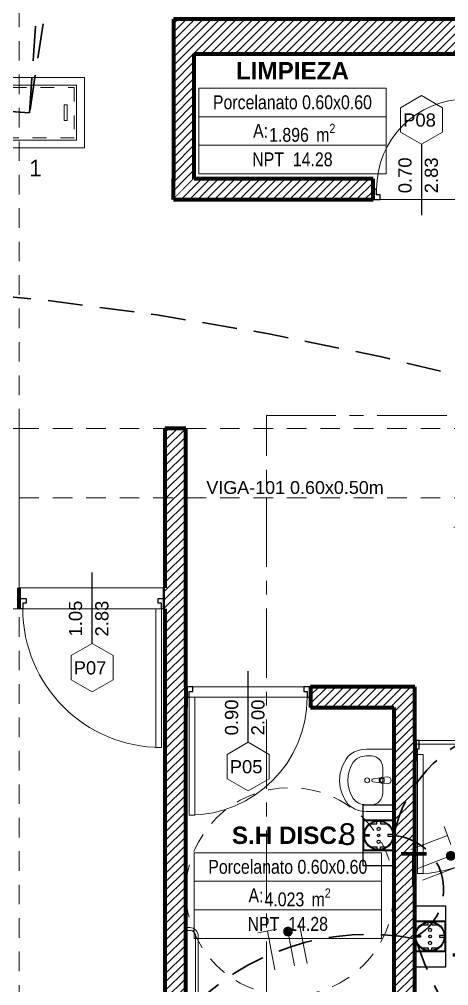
# Model space of a CAD drawing. Header units: inches. Extents: x -19 to 5698, y -728 to 92.
# Drawn here: x 322.07 to 325.16, y 13.38 to 20.35 of the extents above; entities that cross this region are included whole.
import ezdxf
from ezdxf.enums import TextEntityAlignment as Align

# ---------------------------------------------------------------- set-up
doc = ezdxf.new("R2010")
doc.units = ezdxf.units.IN
doc.header["$MEASUREMENT"] = 0
doc.set_wipeout_variables(frame=1)
for name, pattern in [('01 HJ$0$REF - 01 HJ$0$HIDDEN2', [0.1875, 0.125, -0.0625]), ('HIDDEN', [0.375, 0.25, -0.125]), ('Hidden Line', [0.195611, 0.141111, -0.0545]), ('HIDDEN2', [0.1875, 0.125, -0.0625]), ('Punto & Raya', [0.65, 0.5, -0.075, 0, -0.075]), ('RAYITAS', [0.375, 0.25, -0.125]), ('Wipeout_Contour', [1, 0, -1])]:
    doc.linetypes.add(name, pattern=pattern)
doc.layers.get('0').update_dxf_attribs({"color": 61})
for name, color, linetype, lineweight in [('00 APARATOS-ELECTRICOS', 253, 'Continuous', 0), ('00 conduct tomacorr', 120, 'HIDDEN', 30), ('00 IE LUZ EMERGENCIA', 253, 'Continuous', 0), ('00_IE_Luminarias', 253, 'Continuous', 0), ('CANALES', 104, 'Continuous', 15), ('T-TECHO-E', 150, 'Continuous', 20), ('TOMACORRIENTE', 22, 'RAYITAS', 9)]:
    doc.layers.add(name, color=color, linetype=linetype, lineweight=lineweight)
for name, color, linetype in [('02 _ ARQ _ ZON _ Espacio.3D', 7, 'Continuous'), ('08 _ STR _ EXT _ 09 Vigas', 251, 'Continuous'), ('Dibujo 2D - General', 7, 'Continuous'), ('Estructura - 04 MURO', 7, 'Continuous'), ('Interior - Sanitarios', 7, 'Continuous'), ('Marcador - Secciones', 7, 'Continuous'), ('Notas - Etiquetas', 7, 'Continuous'), ('TOMA. HYDROBOX SHUKO S', 7, 'Continuous')]:
    doc.layers.add(name, color=color, linetype=linetype)
doc.styles.add('Annotative', font='arial.ttf')
doc.styles.add('Arial', font='arial.ttf')
doc.styles.add('Estilo_Generado_4', font='swisse.ttf')
doc.styles.add('Estilo_Generado_8', font='arialbd.ttf')
doc.styles.add('Estilo_Generado_9', font='ARIALN.TTF')
pattern_1 = [(45, (277.50006, 1e-08), (-0.030052038, 0.030052038), [])]

# ---------------------------------------------------------------- blocks, each defined once
blk = doc.blocks.new('TOMA. HYDROBOX SHUKO')
at = {"true_color": 0xafd9aa}
h = blk.add_hatch(dxfattribs=at)
h.set_pattern_fill('ANSI31', color=9, scale=0.67)
h.set_pattern_definition([(45, (0, 0), (-1.5041929, 1.5041929), [])])
edge = h.paths.add_edge_path()
edge.add_arc((53447.4624, 40916.352), 0.008, 0, 360)
edge = h.paths.add_edge_path()
edge.add_arc((53447.4942, 40916.3521), 0.00644, 0, 360)
edge = h.paths.add_edge_path()
edge.add_arc((53447.5258, 40916.352), 0.008, 0, 360)
at = {"color": 32, "true_color": 0xcd6928}
blk.add_lwpolyline([(53447.6441, 40916.427), (53447.6441, 40916.277), (53447.3441, 40916.277), (53447.3441, 40916.427)], close=True, dxfattribs=at)
for points in [[(53447.4199, 40916.277), (53447.5683, 40916.277), (53447.5683, 40916.427), (53447.4199, 40916.427), (53447.4199, 40916.277)], [(53447.4216, 40916.2794), (53447.4216, 40916.4245), (53447.5666, 40916.4245), (53447.5666, 40916.2794), (53447.4216, 40916.2794)], [(53447.4899, 40916.421), (53447.4899, 40916.3978), (53447.4983, 40916.3978), (53447.4983, 40916.421)], [(53447.4254, 40916.3603), (53447.4382, 40916.3603), (53447.4382, 40916.3928)], [(53447.5628, 40916.3603), (53447.55, 40916.3603), (53447.55, 40916.3928)], [(53447.4382, 40916.3111), (53447.4382, 40916.3436), (53447.4254, 40916.3436)], [(53447.55, 40916.3111), (53447.55, 40916.3436), (53447.5628, 40916.3436)], [(53447.4899, 40916.2829), (53447.4899, 40916.3061), (53447.4983, 40916.3061), (53447.4983, 40916.2829)]]:
    blk.add_lwpolyline(points, dxfattribs=at)
for centre, radius in [((53447.4941, 40916.352), 0.0725), ((53447.4941, 40916.352), 0.0692), ((53447.4624, 40916.352), 0.008), ((53447.4942, 40916.3521), 0.00644), ((53447.5258, 40916.352), 0.008)]:
    blk.add_circle(centre, radius, dxfattribs=at)
at = {"color": 30, "true_color": 0xf8991e, "style": 'Arial'}
blk.add_text('T', height=0.1588, rotation=90, dxfattribs=at).set_placement((53447.6558, 40916.525), align=Align.MIDDLE_CENTER)
blk = doc.blocks.new('a')
at = {"layer": 'TOMACORRIENTE', "ltscale": 0.05}
h = blk.add_hatch(color=4, dxfattribs=at)
edge = h.paths.add_edge_path()
edge.add_arc((0, 0.0752), 0.0211, 0, 360)
at = {"layer": 'TOMACORRIENTE', "color": 4}
for p, q in [((-0.1455, 0.0963), (-0.0515, 0.0963)), ((-0.0985, 0.0963), (-0.0985, -0.0966)), ((0, 0.0963), (0, -0.0963)), ((0.0623, -0.0963), (0.0623, 0.0963))]:
    blk.add_line(p, q, dxfattribs=at)
blk.add_circle((0, 0.0752), 0.0211, dxfattribs=at)
blk = doc.blocks.new('CABLE 3FACE')
at = {"layer": 'T-TECHO-E', "rotation": 59.94170052614085}
blk.add_blockref('a', (0, 0), dxfattribs=at)
blk = doc.blocks.new('BUZON TIPO II')
at = {"layer": 'CANALES', "color": 5}
for p, q in [((-0.3, 0.175), (0.3, 0.175)), ((-0.3, -0.175), (-0.3, 0.175)), ((0.3, 0.175), (0.3, -0.175)), ((0.3, -0.175), (-0.3, -0.175))]:
    blk.add_line(p, q, dxfattribs=at)
blk.add_lwpolyline([(-0.35, 0.225), (0.35, 0.225), (0.35, -0.225), (-0.35, -0.225), (-0.35, 0.225)], dxfattribs=at)
at = {"layer": 'CANALES', "color": 3}
for points in [[(-0.3, 0.175), (-0.3, -0.175), (0.3, -0.175), (0.3, 0.175), (-0.3, 0.175)], [(-0.24, 0), (-0.24, 0.05), (-0.22, 0.05), (-0.22, 0), (-0.22, -0.05), (-0.24, -0.05), (-0.24, 0)], [(0.24, 0), (0.24, 0.05), (0.22, 0.05), (0.22, 0), (0.22, -0.05), (0.24, -0.05), (0.24, 0)]]:
    blk.add_lwpolyline(points, dxfattribs=at)
at = {"layer": 'CANALES', "color": 5, "linetype": '01 HJ$0$REF - 01 HJ$0$HIDDEN2', "ltscale": 0.1}
blk.add_lwpolyline([(-0.285, 0.16), (0.285, 0.16), (0.285, -0.16), (-0.285, -0.16), (-0.285, 0.16)], dxfattribs=at)

msp = doc.modelspace()

# ---------------------------------------------------------------- linework, layer by layer
at = {"layer": '00 conduct tomacorr'}
for centre, radius, start, end in [((312.5917, 20.6925, -0.0007), 9.606, 353.93021, 61.59973), ((320.7587, 4.2281, 0.0033), 15.5106, 84.8766, 121.87315)]:
    msp.add_arc(centre, radius, start, end, dxfattribs=at)
at = {"layer": '02 _ ARQ _ ZON _ Espacio.3D', "color": 251, "linetype": 'Continuous', "lineweight": 13}
for p, q in [((324.7137, 19.8534), (323.3633, 19.8534)), ((323.3633, 19.8534), (323.3633, 19.2358)), ((323.3633, 19.8534), (324.7137, 19.8534)), ((323.3633, 19.6476), (323.3633, 19.8534)), ((324.7137, 19.2358), (324.7137, 19.8534)), ((324.7137, 19.8534), (324.7137, 19.6476)), ((324.7137, 19.6476), (323.3633, 19.6476)), ((323.3633, 19.6476), (324.7137, 19.6476)), ((323.3633, 19.4417), (323.3633, 19.6476)), ((324.7137, 19.6476), (324.7137, 19.4417)), ((324.7137, 19.4417), (323.3633, 19.4417)), ((323.3633, 19.4417), (324.7137, 19.4417)), ((323.3633, 19.2358), (323.3633, 19.4417)), ((324.7137, 19.4417), (324.7137, 19.2358)), ((323.3633, 19.2358), (324.7137, 19.2358)), ((324.7137, 19.2358), (323.3633, 19.2358)), ((324.6804, 14.3408), (323.33, 14.3408)), ((323.33, 14.3408), (323.33, 13.7231)), ((323.33, 14.3408), (324.6804, 14.3408)), ((323.33, 14.1349), (323.33, 14.3408)), ((324.6804, 13.7231), (324.6804, 14.3408)), ((324.6804, 14.3408), (324.6804, 14.1349)), ((324.6804, 14.1349), (323.33, 14.1349)), ((323.33, 14.1349), (324.6804, 14.1349)), ((323.33, 13.929), (323.33, 14.1349)), ((324.6804, 14.1349), (324.6804, 13.929)), ((324.6804, 13.929), (323.33, 13.929)), ((323.33, 13.929), (324.6804, 13.929)), ((323.33, 13.7231), (323.33, 13.929)), ((324.6804, 13.929), (324.6804, 13.7231)), ((323.33, 13.7231), (324.6804, 13.7231)), ((324.6804, 13.7231), (323.33, 13.7231))]:
    msp.add_line(p, q, dxfattribs=at)
at = {"layer": '02 _ ARQ _ ZON _ Espacio.3D', "color": 254, "linetype": 'Continuous', "lineweight": 0, "flags": 128}
msp.add_lwpolyline([(297.5701, 17.4), (322.07, 17.4), (322.07, 16.25), (323.27, 16.25), (323.27, 15.5372), (324.9201, 15.5372), (324.9201, 15.1499), (325.8201, 15.1499), (325.8204, 17.1), (325.3201, 17.1), (325.3201, 19.05), (323.1804, 19.05), (323.1804, 20.35), (324.1701, 20.35)], dxfattribs=at)
at = {"layer": '02 _ ARQ _ ZON _ Espacio.3D', "color": 9, "linetype": 'Continuous', "lineweight": 5, "flags": 128}
for points in [[(323.3304, 20.1), (323.3304, 19.2), (324.62, 19.2), (324.62, 19.05), (325.32, 19.05), (325.32, 20.1)], [(324.77, 12.7505), (324.77, 15.3872), (324.17, 15.3872), (324.17, 15.4622), (323.27, 15.4622), (323.27, 12.7505)], [(324.92, 15.1235), (324.92, 11.7), (328.82, 11.7), (328.82, 14.9999), (325.9701, 14.9999), (325.9701, 13.6749), (325.8201, 13.6749), (325.8201, 15.1235)]]:
    msp.add_lwpolyline(points, close=True, dxfattribs=at)
at = {"layer": '02 _ ARQ _ ZON _ Espacio.3D', "color": 254, "linetype": 'Continuous', "lineweight": 0, "flags": 128}
msp.add_lwpolyline([(321.57, 16.9), (321.22, 16.9), (321.22, 7.7), (321.57, 7.7), (321.57, 8.1), (322.07, 8.1), (322.07, 7.35), (328.17, 7.35), (328.17, 7.7), (328.57, 7.7), (328.57, 8.1), (328.92, 8.1), (328.92, 11.45), (323.12, 11.45), (323.12, 16.1), (321.57, 16.1)], close=True, dxfattribs=at)
at = {"layer": '08 _ STR _ EXT _ 09 Vigas', "color": 251, "linetype": 'Hidden Line', "lineweight": 13, "true_color": 0x636466}
for p, q in [((322.07, 17.4), (322.07, 29.7)), ((322.07, 7.7), (322.07, 16.9))]:
    msp.add_line(p, q, dxfattribs=at)
at = {"layer": 'Estructura - 04 MURO', "color": 152, "linetype": 'Continuous', "lineweight": 25}
for p, q in [((324.97, 19.45), (324.97, 18.9375)), ((322.595, 15.85), (322.595, 16.3625)), ((323.72, 15.1372), (323.72, 15.6497))]:
    msp.add_line(p, q, dxfattribs=at)
at = {"layer": 'Estructura - 04 MURO', "color": 165, "linetype": 'Continuous', "lineweight": 25}
for p, q in [((324.67, 19.05), (324.67, 19.085)), ((322.07, 16.1), (322.07, 16.175)), ((322.07, 16.175), (322.12, 16.175)), ((322.12, 16.175), (322.12, 16.14)), ((323.07, 16.14), (323.07, 16.175)), ((323.07, 16.175), (323.12, 16.175)), ((323.12, 16.175), (323.12, 16.1)), ((322.095, 16.1), (322.07, 16.1)), ((322.12, 16.14), (322.095, 16.14)), ((322.095, 16.14), (322.095, 16.1)), ((323.095, 16.14), (323.07, 16.14)), ((323.095, 16.1), (323.095, 16.14)), ((323.12, 16.1), (323.095, 16.1)), ((323.32, 15.5022), (323.32, 15.5372)), ((324.12, 15.5372), (324.12, 15.5022))]:
    msp.add_line(p, q, dxfattribs=at)
at = {"layer": 'Estructura - 04 MURO', "color": 7, "linetype": 'Continuous', "lineweight": 80}
for p, q in [((322.07, 16.175), (322.07, 16.25)), ((322.07, 16.175), (322.07, 16.25)), ((323.12, 16.175), (323.12, 16.25)), ((323.12, 16.175), (323.12, 16.25)), ((322.07, 16.1), (322.07, 16.175)), ((322.07, 16.1), (322.07, 16.175)), ((322.07, 16.1), (322.07, 16.175)), ((323.12, 16.1), (323.12, 16.175)), ((323.12, 16.1), (323.12, 16.175)), ((323.12, 16.1), (323.12, 16.175))]:
    msp.add_line(p, q, dxfattribs=at)
at = {"layer": 'Estructura - 04 MURO', "color": 165, "linetype": 'Continuous', "lineweight": 15}
for p, q in [((323.095, 16.1), (323.055, 16.1)), ((323.055, 16.1), (323.055, 15.1)), ((323.095, 15.1), (323.095, 16.1)), ((323.335, 15.4622), (323.335, 14.6122)), ((323.055, 15.1), (323.095, 15.1)), ((324.98, 15.0499), (324.98, 14.1899))]:
    msp.add_line(p, q, dxfattribs=at)
at = {"layer": 'Estructura - 04 MURO', "color": 251, "linetype": 'Continuous', "lineweight": 13, "flags": 128}
for points in [[(324.97, 19.8), (324.8185, 19.7125), (324.8185, 19.5375), (324.97, 19.45), (325.1216, 19.5375), (325.1216, 19.7125)], [(322.595, 15.5), (322.7466, 15.5875), (322.7466, 15.7625), (322.595, 15.85), (322.4435, 15.7625), (322.4435, 15.5875)], [(323.72, 14.7872), (323.8716, 14.8747), (323.8716, 15.0497), (323.72, 15.1372), (323.5685, 15.0497), (323.5685, 14.8747)]]:
    msp.add_lwpolyline(points, close=True, dxfattribs=at)
at = {"layer": 'Estructura - 04 MURO', "color": 165, "linetype": 'Continuous', "lineweight": 15}
msp.add_arc((323.095, 16.1), 1, 180, 270, dxfattribs=at)
at = {"layer": 'Interior - Sanitarios', "color": 205, "linetype": 'Continuous', "lineweight": 13}
for p, q in [((324.6101, 15.0384), (324.5702, 15.0384)), ((324.6895, 14.9515), (324.6895, 14.7734)), ((324.6996, 14.8761), (324.6847, 14.8761)), ((324.6847, 14.8489), (324.6996, 14.8489)), ((324.6996, 14.8489), (324.6996, 14.8761)), ((324.6101, 14.6866), (324.5702, 14.6866)), ((323.275, 13.8005), (323.275, 13.7805))]:
    msp.add_line(p, q, dxfattribs=at)
at = {"layer": 'Interior - Sanitarios', "color": 205, "linetype": 'Continuous', "lineweight": 13, "flags": 128}
for points in [[(324.77, 14.6377), (324.5702, 14.6377), (324.5407, 14.6399), (324.5123, 14.6463), (324.4856, 14.6568), (324.4617, 14.671), (324.4413, 14.6885), (324.4249, 14.7087), (324.3988, 14.7576), (324.3828, 14.8093), (324.3775, 14.8625), (324.3828, 14.9156), (324.3988, 14.9673), (324.4249, 15.0162), (324.4413, 15.0364), (324.4617, 15.0539), (324.4856, 15.0681), (324.5123, 15.0786), (324.5407, 15.0851), (324.5702, 15.0872), (324.77, 15.0872)], [(324.77, 14.899), (324.77, 14.926), (324.79, 14.926), (324.79, 14.899)], [(324.77, 14.799), (324.77, 14.826), (324.79, 14.826), (324.79, 14.799)]]:
    msp.add_lwpolyline(points, close=True, dxfattribs=at)
for points in [[(324.7245, 14.8375), (324.6825, 14.8415, -0.12102), (324.673, 14.8447), (324.6201, 14.8514, -0.882566), (324.6201, 14.8736), (324.673, 14.8802, -0.12102), (324.6825, 14.8835), (324.7245, 14.8875, -1)], [(323.27, 13.8105), (323.27, 13.7705), (323.275, 13.7705), (323.275, 13.7805), (323.3, 13.7805, -0.414214), (323.34, 13.7405), (323.34, 12.9255, -0.414214), (323.3, 12.8855), (323.275, 12.8855), (323.275, 12.8955), (323.27, 12.8955), (323.27, 12.8555), (323.275, 12.8555), (323.275, 12.8655), (323.3, 12.8655, 0.414214), (323.36, 12.9255), (323.36, 13.7405, 0.414214), (323.3, 13.8005), (323.275, 13.8005), (323.275, 13.8105)]]:
    msp.add_lwpolyline(points, format="xyb", close=True, dxfattribs=at)
at = {"layer": 'Interior - Sanitarios', "color": 205, "linetype": 'Continuous', "lineweight": 13}
msp.add_circle((324.5777, 14.8625), 0.0175, dxfattribs=at)
for centre, radius, start, end in [((324.6844, 14.8625), 0.0211, 122.77103, 237.22897), ((324.6847, 14.8625), 0.0136, 90, 270)]:
    msp.add_arc(centre, radius, start, end, dxfattribs=at)
for centre, major_axis, ratio, start_param, end_param in [((324.77, 14.8625), (0.3331, 0), 0.821452, 2.644618, 3.638567), ((324.5702, 14.9515), (0.1057, 0), 0.821452, 1.570796, 2.644618), ((324.6101, 14.9514), (0, 0.087), 0.9125, 4.712389, 6.283185), ((324.6101, 14.7735), (0, 0.087), 0.9125, 3.141593, 4.712389), ((324.5702, 14.7734), (0.1057, 0), 0.821452, 3.638567, 4.712389)]:
    msp.add_ellipse(centre, major_axis=major_axis, ratio=ratio, start_param=start_param, end_param=end_param, dxfattribs=at)
at = {"layer": 'Marcador - Secciones', "color": 251, "linetype": 'Punto & Raya', "lineweight": 13, "true_color": 0x636466}
for p, q in [((323.8507, 10.0018), (323.8507, 17.4928)), ((323.8507, 17.4928), (334.2072, 17.4928))]:
    msp.add_line(p, q, dxfattribs=at)

# ---------------------------------------------------------------- block references
at = {"layer": '00 APARATOS-ELECTRICOS', "lineweight": 25, "xscale": 1.130955386209125, "yscale": 1.130955386209125, "zscale": 1.130955386209125, "rotation": 180.0000000000012}
msp.add_blockref('BUZON TIPO II', (322.1438, 19.6767, -0.0007), dxfattribs=at)
at = {"layer": '00 conduct tomacorr', "xscale": 1.47256122672843, "yscale": 1.47256122672843, "zscale": 1.47256122672843}
for p, rotation in [((325.3685, 16.6605, -0.0007), 54.24492447064675), ((325.4518, 15.2219, -0.0007), 310.8694725819465), ((324.0273, 13.6635, -0.0013), 310.8694725819465)]:
    msp.add_blockref('CABLE 3FACE', p, dxfattribs=dict(at, rotation=rotation))

# ---------------------------------------------------------------- texts
at = {"layer": '00 IE LUZ EMERGENCIA', "style": 'Annotative'}
msp.add_attdef('8', (324.3732, 14.3969, -0.0007), '', height=0.1562, dxfattribs=at)
at = {"layer": '00_IE_Luminarias', "color": 240, "linetype": 'HIDDEN2', "true_color": 0xed1f24}
msp.add_text('1', height=0.1204, dxfattribs=at).set_placement((322.1414, 19.2173, -5710.8726))
at = {"layer": '02 _ ARQ _ ZON _ Espacio.3D', "color": 251, "lineweight": 25, "attachment_point": 2}
for s, insert, char_height, style in [('\\A1;{\\pqc;\\pt0;\\fArial|b1|i0|c0|p34;LIMPIEZA}', (324.0385, 20.0419), 0.125, 'Estilo_Generado_8'), ('\\A1;{\\pqc;\\pt0;\\fArial Narrow|b0|i0|c0|p34;Porcelanato 0.60x0.60}', (324.0385, 19.802), 0.1, 'Estilo_Generado_9'), ('\\A1;{\\pqc;\\pt0;\\fArial Narrow|b0|i0|c0|p34;A: }', (323.8094, 19.5957), 0.1, 'Estilo_Generado_9'), ('\\A1;{\\pqc;\\pt0,0.3;\\fArial Narrow|b0|i0|c0|p34;1.896\\fArial Narrow|b0|i0|c0|p34;\\A1{\\H.66x;\\S^  ;}\\fArial Narrow|b0|i0|c0|p34; m\\fArial Narrow|b0|i0|c0|p34;\\A1{\\H.66x;\\S2^  ;}}', (324.1091, 19.5961), 0.1, 'Estilo_Generado_9'), ('\\A1;{\\pqc;\\pt0;\\fArial Narrow|b0|i0|c0|p34;NPT  14.28}', (324.0385, 19.3902), 0.1, 'Estilo_Generado_9'), ('\\A1;{\\pqc;\\pt0;\\fArial|b1|i0|c0|p34;S.H DISC.}', (324.0052, 14.5292), 0.125, 'Estilo_Generado_8'), ('\\A1;{\\pqc;\\pt0;\\fArial Narrow|b0|i0|c0|p34;Porcelanato 0.60x0.60}', (324.0052, 14.2893), 0.1, 'Estilo_Generado_9'), ('\\A1;{\\pqc;\\pt0;\\fArial Narrow|b0|i0|c0|p34;A: }', (323.7761, 14.083), 0.1, 'Estilo_Generado_9'), ('\\A1;{\\pqc;\\pt0,0.3;\\fArial Narrow|b0|i0|c0|p34;4.023\\fArial Narrow|b0|i0|c0|p34;\\A1{\\H.66x;\\S^  ;}\\fArial Narrow|b0|i0|c0|p34; m\\fArial Narrow|b0|i0|c0|p34;\\A1{\\H.66x;\\S2^  ;}}', (324.0758, 14.0835), 0.1, 'Estilo_Generado_9'), ('\\A1;{\\pqc;\\pt0;\\fArial Narrow|b0|i0|c0|p34;NPT  14.28}', (324.0052, 13.8776), 0.1, 'Estilo_Generado_9')]:
    msp.add_mtext(s, dxfattribs=dict(at, insert=insert, char_height=char_height, style=style))
at = {"layer": 'Estructura - 04 MURO', "color": 251, "lineweight": 25, "char_height": 0.095, "attachment_point": 7, "style": 'Estilo_Generado_4'}
for s, insert in [('\\A1;{\\pql;\\pt0;\\fSwis721 Ex BT|b0|i0|c0|p34;P08\\fSwis721 Ex BT|b0|i0|c0|p34;\\fSwis721 Ex BT|b0|i0|c0|p34;\\fSwis721 Ex BT|b0|i0|c0|p34;}', (324.8367, 19.575)), ('\\A1;{\\pql;\\pt0;\\fSwis721 Ex BT|b0|i0|c0|p34;P07\\fSwis721 Ex BT|b0|i0|c0|p34;\\fSwis721 Ex BT|b0|i0|c0|p34;\\fSwis721 Ex BT|b0|i0|c0|p34;}', (322.4617, 15.625))]:
    msp.add_mtext(s, dxfattribs=dict(at, insert=insert))
for s, insert, rotation in [('\\A1;{\\pql;\\pt0;\\fSwis721 Ex BT|b0|i0|c0|p34;0.70\\fSwis721 Ex BT|b0|i0|c0|p34;\\A1{\\H.66x;\\S^  ;}\\fSwis721 Ex BT|b0|i0|c0|p34;\\fSwis721 Ex BT|b0|i0|c0|p34;}', (324.925, 19.096), 90), ('\\A1;{\\pql;\\pt0;\\fSwis721 Ex BT|b0|i0|c0|p34;2.83\\fSwis721 Ex BT|b0|i0|c0|p34;\\A1{\\H.66x;\\S^  ;}\\fSwis721 Ex BT|b0|i0|c0|p34;\\fSwis721 Ex BT|b0|i0|c0|p34;}', (325.115, 19.096), 90), ('\\A1;{\\pql;\\pt0;\\fSwis721 Ex BT|b0|i0|c0|p34;1.05\\fSwis721 Ex BT|b0|i0|c0|p34;\\A1{\\H.66x;\\S^  ;}\\fSwis721 Ex BT|b0|i0|c0|p34;\\fSwis721 Ex BT|b0|i0|c0|p34;}', (322.55, 15.9), 90), ('\\A1;{\\pql;\\pt0;\\fSwis721 Ex BT|b0|i0|c0|p34;2.83\\fSwis721 Ex BT|b0|i0|c0|p34;\\A1{\\H.66x;\\S^  ;}\\fSwis721 Ex BT|b0|i0|c0|p34;\\fSwis721 Ex BT|b0|i0|c0|p34;}', (322.74, 15.9), 90), ('\\A1;{\\pql;\\pt0;\\fSwis721 Ex BT|b0|i0|c0|p34;0.90\\fSwis721 Ex BT|b0|i0|c0|p34;\\A1{\\H.66x;\\S^  ;}\\fSwis721 Ex BT|b0|i0|c0|p34;\\fSwis721 Ex BT|b0|i0|c0|p34;}', (323.6751, 15.1872), 90.00001), ('\\A1;{\\pql;\\pt0;\\fSwis721 Ex BT|b0|i0|c0|p34;2.00\\fSwis721 Ex BT|b0|i0|c0|p34;\\A1{\\H.66x;\\S^  ;}\\fSwis721 Ex BT|b0|i0|c0|p34;\\fSwis721 Ex BT|b0|i0|c0|p34;}', (323.865, 15.1872), 90.00001), ('\\A1;{\\pql;\\pt0;\\fSwis721 Ex BT|b0|i0|c0|p34;P05\\fSwis721 Ex BT|b0|i0|c0|p34;\\fSwis721 Ex BT|b0|i0|c0|p34;\\fSwis721 Ex BT|b0|i0|c0|p34;}', (323.5867, 14.9123), 0.00001)]:
    msp.add_mtext(s, dxfattribs=dict(at, insert=insert, rotation=rotation))
at = {"layer": 'Notas - Etiquetas', "color": 171, "linetype": 'Continuous', "lineweight": 13, "insert": (323.4182, 16.9267), "char_height": 0.0925, "attachment_point": 7, "style": 'Estilo_Generado_4'}
msp.add_mtext('\\A1;{\\pql;\\fSwis721 Ex BT|b0|i0|c0|p34;VIGA-101\\fSwis721 Ex BT|b0|i0|c0|p34; \\fSwis721 Ex BT|b0|i0|c0|p34;0.60\\fSwis721 Ex BT|b0|i0|c0|p34;x\\fSwis721 Ex BT|b0|i0|c0|p34;0.50\\fSwis721 Ex BT|b0|i0|c0|p34;m}', dxfattribs=at)

# ---------------------------------------------------------------- next in the draw order: wipeouts: each hides what was drawn before it
at = {"color": 254, "linetype": 'Wipeout_Contour', "lineweight": 0, "ltscale": 7374.466819}
msp.add_wipeout([(323.3304, 20.1), (323.1804, 20.35), (323.1804, 20.1)], dxfattribs=at).dxf.layer = 'Estructura - 04 MURO'
at = {"color": 254, "linetype": 'Wipeout_Contour', "lineweight": 0, "ltscale": 7374.450028}
msp.add_wipeout([(323.3304, 19.2), (323.1804, 19.2), (323.1804, 19.05)], dxfattribs=at).dxf.layer = 'Estructura - 04 MURO'
at = {"color": 254, "linetype": 'Wipeout_Contour', "lineweight": 0, "ltscale": 9831.66722}
msp.add_wipeout([(323.27, 11.7), (323.27, 17.4), (323.12, 17.4), (323.12, 11.7)], dxfattribs=at).dxf.layer = 'Estructura - 04 MURO'
at = {"color": 254, "linetype": 'Wipeout_Contour', "lineweight": 0, "ltscale": 7379.14073}
msp.add_wipeout([(324.77, 15.3872), (324.92, 15.5372), (324.77, 15.5372)], dxfattribs=at).dxf.layer = 'Estructura - 04 MURO'

# ---------------------------------------------------------------- next in the draw order: hatches: boundary and pattern name
at = {"layer": 'Estructura - 04 MURO', "linetype": 'Continuous', "lineweight": 5}
h = msp.add_hatch(dxfattribs=at)
h.set_pattern_fill('LADRILLO_COMÚN_0002', color=250, style=0, pattern_type=2)
h.set_pattern_definition(pattern_1)
h.paths.add_polyline_path([(323.3304, 20.1), (323.1804, 20.35), (323.1804, 20.1)])
h = msp.add_hatch(dxfattribs=at)
h.set_pattern_fill('LADRILLO_COMÚN_0002', color=250, style=0, pattern_type=2)
h.set_pattern_definition(pattern_1)
h.paths.add_polyline_path([(323.3304, 19.2), (323.1804, 19.2), (323.1804, 19.05)])
h = msp.add_hatch(dxfattribs=at)
h.set_pattern_fill('LADRILLO_COMÚN_0002', color=250, style=0, pattern_type=2)
h.set_pattern_definition(pattern_1)
h.paths.add_polyline_path([(323.27, 11.7), (323.27, 17.4), (323.12, 17.4), (323.12, 11.7)])
h = msp.add_hatch(dxfattribs=at)
h.set_pattern_fill('LADRILLO_COMÚN_0002', color=250, style=0, pattern_type=2)
h.set_pattern_definition(pattern_1)
h.paths.add_polyline_path([(323.27, 15.5372), (323.27, 15.3872), (323.27, 15.5372)])
h = msp.add_hatch(dxfattribs=at)
h.set_pattern_fill('LADRILLO_COMÚN_0002', color=250, style=0, pattern_type=2)
h.set_pattern_definition(pattern_1)
h.paths.add_polyline_path([(324.77, 15.3872), (324.92, 15.5372), (324.77, 15.5372)])

# ---------------------------------------------------------------- next in the draw order: linework, layer by layer
at = {"layer": '00 conduct tomacorr'}
msp.add_arc((319.5843, -4.8744, 0.0033), 23.3532, 75.40234, 107.48309, dxfattribs=at)
at = {"layer": '08 _ STR _ EXT _ 09 Vigas', "color": 251, "linetype": 'Hidden Line', "lineweight": 13, "true_color": 0x636466}
for p, q in [((322.07, 17.4), (328.57, 17.4)), ((322.07, 17.4), (328.57, 17.4)), ((322.07, 16.9), (328.57, 16.9)), ((322.07, 16.9), (328.57, 16.9))]:
    msp.add_line(p, q, dxfattribs=at)
at = {"layer": 'Estructura - 04 MURO', "color": 7, "linetype": 'Continuous', "lineweight": 80}
for p, q in [((323.27, 15.5372), (323.27, 15.4622)), ((323.27, 15.5372), (323.27, 15.4622)), ((323.27, 15.5372), (323.27, 15.4622)), ((323.27, 15.4622), (323.27, 15.3872)), ((323.27, 15.4622), (323.27, 15.3872))]:
    msp.add_line(p, q, dxfattribs=at)
at = {"layer": 'Estructura - 04 MURO', "color": 165, "linetype": 'Continuous', "lineweight": 25}
for p, q in [((323.27, 15.5372), (323.27, 15.4622)), ((323.32, 15.5372), (323.27, 15.5372)), ((323.295, 15.4622), (323.295, 15.5022)), ((323.295, 15.5022), (323.32, 15.5022)), ((323.27, 15.4622), (323.295, 15.4622))]:
    msp.add_line(p, q, dxfattribs=at)
at = {"layer": 'Estructura - 04 MURO', "color": 165, "linetype": 'Continuous', "lineweight": 15}
for p, q in [((323.295, 14.6122), (323.295, 15.4622)), ((323.295, 15.4622), (323.335, 15.4622)), ((323.335, 14.6122), (323.295, 14.6122))]:
    msp.add_line(p, q, dxfattribs=at)
at = {"layer": 'Estructura - 04 MURO', "color": 7, "linetype": 'Continuous', "lineweight": 80, "flags": 128}
for points in [[(323.12, 17.4), (323.12, 16.25)], [(323.27, 17.4), (323.12, 17.4)], [(323.27, 15.5372), (323.27, 17.4)], [(323.12, 16.1), (323.12, 11.7)], [(323.27, 12.7505), (323.27, 15.3872)]]:
    msp.add_lwpolyline(points, dxfattribs=at)

# ---------------------------------------------------------------- next in the draw order: wipeouts: each hides what was drawn before it
at = {"color": 254, "linetype": 'Wipeout_Contour', "lineweight": 0, "ltscale": 9842.841626}
msp.add_wipeout([(323.3304, 20.1), (328.5701, 20.1), (328.5701, 20.35), (323.3304, 20.35)], dxfattribs=at).dxf.layer = 'Estructura - 04 MURO'
at = {"color": 254, "linetype": 'Wipeout_Contour', "lineweight": 0, "ltscale": 7373.591106}
msp.add_wipeout([(323.3304, 19.2), (323.1804, 19.05), (323.3304, 19.05)], dxfattribs=at).dxf.layer = 'Estructura - 04 MURO'
at = {"color": 254, "linetype": 'Wipeout_Contour', "lineweight": 0, "ltscale": 7378.283518}
msp.add_wipeout([(324.77, 15.3872), (324.92, 15.3872), (324.92, 15.5372)], dxfattribs=at).dxf.layer = 'Estructura - 04 MURO'

# ---------------------------------------------------------------- next in the draw order: hatches: boundary and pattern name
at = {"layer": 'Estructura - 04 MURO', "linetype": 'Continuous', "lineweight": 5}
h = msp.add_hatch(dxfattribs=at)
h.set_pattern_fill('LADRILLO_COMÚN_0002', color=250, style=0, pattern_type=2)
h.set_pattern_definition(pattern_1)
h.paths.add_polyline_path([(323.3304, 20.1), (328.5701, 20.1), (328.5701, 20.35), (323.3304, 20.35)])
h = msp.add_hatch(dxfattribs=at)
h.set_pattern_fill('LADRILLO_COMÚN_0002', color=250, style=0, pattern_type=2)
h.set_pattern_definition(pattern_1)
h.paths.add_polyline_path([(323.3304, 19.2), (323.1804, 19.05), (323.3304, 19.05)])
h = msp.add_hatch(dxfattribs=at)
h.set_pattern_fill('LADRILLO_COMÚN_0002', color=250, style=0, pattern_type=2)
h.set_pattern_definition(pattern_1)
h.paths.add_polyline_path([(324.77, 15.3872), (324.92, 15.3872), (324.92, 15.5372)])

# ---------------------------------------------------------------- next in the draw order: linework, layer by layer
at = {"layer": 'Estructura - 04 MURO', "color": 7, "linetype": 'Continuous', "lineweight": 80, "flags": 128}
for points in [[(323.1804, 19.05), (323.1804, 19.2)], [(324.92, 15.5372), (324.77, 15.5372)]]:
    msp.add_lwpolyline(points, dxfattribs=at)

# ---------------------------------------------------------------- next in the draw order: wipeouts: each hides what was drawn before it
at = {"color": 254, "linetype": 'Wipeout_Contour', "lineweight": 0, "ltscale": 7373.627133}
msp.add_wipeout([(323.3304, 20.35), (323.1804, 20.35), (323.3304, 20.1)], dxfattribs=at).dxf.layer = 'Estructura - 04 MURO'
at = {"color": 254, "linetype": 'Wipeout_Contour', "lineweight": 0, "ltscale": 9834.906659}
msp.add_wipeout([(323.3304, 19.05), (324.62, 19.05), (324.62, 19.2), (323.3304, 19.2)], dxfattribs=at).dxf.layer = 'Estructura - 04 MURO'
at = {"color": 254, "linetype": 'Wipeout_Contour', "lineweight": 0, "ltscale": 9838.240349}
msp.add_wipeout([(324.77, 15.3872), (324.77, 11.7), (324.92, 11.7), (324.92, 15.3872)], dxfattribs=at).dxf.layer = 'Estructura - 04 MURO'

# ---------------------------------------------------------------- next in the draw order: hatches: boundary and pattern name
at = {"layer": 'Estructura - 04 MURO', "linetype": 'Continuous', "lineweight": 5}
h = msp.add_hatch(dxfattribs=at)
h.set_pattern_fill('LADRILLO_COMÚN_0002', color=250, style=0, pattern_type=2)
h.set_pattern_definition(pattern_1)
h.paths.add_polyline_path([(323.3304, 20.35), (323.1804, 20.35), (323.3304, 20.1)])
h = msp.add_hatch(dxfattribs=at)
h.set_pattern_fill('LADRILLO_COMÚN_0002', color=250, style=0, pattern_type=2)
h.set_pattern_definition(pattern_1)
h.paths.add_polyline_path([(323.3304, 19.05), (324.62, 19.05), (324.62, 19.2), (323.3304, 19.2)])
h = msp.add_hatch(dxfattribs=at)
h.set_pattern_fill('LADRILLO_COMÚN_0002', color=250, style=0, pattern_type=2)
h.set_pattern_definition(pattern_1)
h.paths.add_polyline_path([(324.77, 15.3872), (324.77, 11.7), (324.92, 11.7), (324.92, 15.3872)])

# ---------------------------------------------------------------- next in the draw order: linework, layer by layer
at = {"layer": '00 conduct tomacorr'}
for centre, radius, start, end in [((325.7582, 14.2601, -0.0007), 1.0095, 47.12706, 168.22028), ((324.7393, 14.0766, -0.002), 0.3897, 297.64029, 85.46889), ((324.5868, 11.951, -0.0013), 1.8015, 79.22192, 136.96324), ((327.8502, 14.7233, -0.0013), 3.0935, 198.70263, 257.7735)]:
    msp.add_arc(centre, radius, start, end, dxfattribs=at)
at = {"layer": 'Dibujo 2D - General', "color": 20, "linetype": 'Hidden Line', "lineweight": 5}
msp.add_circle((324.02, 14.0601), 0.75, dxfattribs=at)
at = {"layer": 'Estructura - 04 MURO', "color": 7, "linetype": 'Continuous', "lineweight": 80}
for p, q in [((324.62, 19.125), (324.62, 19.2)), ((324.62, 19.125), (324.62, 19.2)), ((324.62, 19.05), (324.62, 19.125)), ((324.62, 19.05), (324.62, 19.125)), ((324.62, 19.05), (324.62, 19.125)), ((324.92, 15.1499), (324.92, 15.0499)), ((324.92, 15.1499), (324.92, 15.0499)), ((324.92, 15.1499), (324.92, 15.0499)), ((324.92, 15.0499), (324.92, 14.9999)), ((324.92, 15.0499), (324.92, 14.9999))]:
    msp.add_line(p, q, dxfattribs=at)
at = {"layer": 'Estructura - 04 MURO', "color": 165, "linetype": 'Continuous', "lineweight": 25}
for p, q in [((324.645, 19.125), (324.62, 19.125)), ((324.62, 19.125), (324.62, 19.05)), ((324.645, 19.085), (324.645, 19.125)), ((324.62, 19.05), (324.67, 19.05)), ((324.67, 19.085), (324.645, 19.085)), ((324.92, 15.1499), (324.92, 15.0499)), ((324.952, 15.1499), (324.92, 15.1499)), ((324.952, 15.0899), (324.952, 15.1499)), ((324.94, 15.0499), (324.94, 15.0899)), ((324.94, 15.0899), (324.952, 15.0899)), ((324.92, 15.0499), (324.94, 15.0499))]:
    msp.add_line(p, q, dxfattribs=at)
at = {"layer": 'Estructura - 04 MURO', "color": 165, "linetype": 'Continuous', "lineweight": 15}
for p, q in [((324.94, 14.1899), (324.94, 15.0499)), ((324.94, 15.0499), (324.98, 15.0499)), ((324.98, 14.1899), (324.94, 14.1899))]:
    msp.add_line(p, q, dxfattribs=at)
at = {"layer": 'Estructura - 04 MURO', "color": 7, "linetype": 'Continuous', "lineweight": 80, "flags": 128}
for points in [[(323.1804, 20.35), (323.1804, 20.1)], [(328.5701, 20.35), (323.1804, 20.35)], [(323.3304, 20.1), (325.32, 20.1)], [(324.62, 19.2), (323.3304, 19.2)], [(323.1804, 19.05), (324.62, 19.05)], [(324.92, 15.1499), (324.92, 15.5372)], [(324.77, 15.3872), (324.77, 12.7505)], [(324.92, 11.7), (324.92, 14.9999)]]:
    msp.add_lwpolyline(points, dxfattribs=at)
at = {"layer": 'Estructura - 04 MURO', "color": 165, "linetype": 'Continuous', "lineweight": 15}
for centre, radius, start, end in [((325.295, 19.125), 0.65, 90, 180), ((324.94, 15.0499), 0.86, 270, 0)]:
    msp.add_arc(centre, radius, start, end, dxfattribs=at)

# ---------------------------------------------------------------- next in the draw order: block references
at = {"layer": '00 conduct tomacorr', "xscale": 1.47256122672843, "yscale": 1.47256122672843, "zscale": 1.47256122672843, "rotation": 231.0241224516223}
msp.add_blockref('CABLE 3FACE', (325.0762, 14.2786, -0.0007), dxfattribs=at)
at = {"layer": 'TOMA. HYDROBOX SHUKO S', "xscale": 1.47256122672843, "yscale": 1.47256122672843, "zscale": 1.47256122672843, "rotation": 270}
for p in [(-59927.1733, 78719.1737, 0.0013), (-59926.803, 78718.445)]:
    msp.add_blockref('TOMA. HYDROBOX SHUKO', p, dxfattribs=at)

# ---------------------------------------------------------------- next in the draw order: wipeouts: each hides what was drawn before it
at = {"color": 254, "linetype": 'Wipeout_Contour', "lineweight": 0, "ltscale": 9832.044164}
msp.add_wipeout([(323.1804, 20.1), (323.1804, 19.2), (323.3304, 19.2), (323.3304, 20.1)], dxfattribs=at).dxf.layer = 'Estructura - 04 MURO'
at = {"color": 254, "linetype": 'Wipeout_Contour', "lineweight": 0, "ltscale": 9836.78285}
msp.add_wipeout([(324.77, 15.5372), (324.17, 15.5372), (324.17, 15.3872), (324.77, 15.3872)], dxfattribs=at).dxf.layer = 'Estructura - 04 MURO'

# ---------------------------------------------------------------- next in the draw order: hatches: boundary and pattern name
at = {"layer": 'Estructura - 04 MURO', "linetype": 'Continuous', "lineweight": 5}
h = msp.add_hatch(dxfattribs=at)
h.set_pattern_fill('LADRILLO_COMÚN_0002', color=250, style=0, pattern_type=2)
h.set_pattern_definition(pattern_1)
h.paths.add_polyline_path([(323.1804, 20.1), (323.1804, 19.2), (323.3304, 19.2), (323.3304, 20.1)])
h = msp.add_hatch(dxfattribs=at)
h.set_pattern_fill('LADRILLO_COMÚN_0002', color=250, style=0, pattern_type=2)
h.set_pattern_definition(pattern_1)
h.paths.add_polyline_path([(324.77, 15.5372), (324.17, 15.5372), (324.17, 15.3872), (324.77, 15.3872)])

# ---------------------------------------------------------------- next in the draw order: linework, layer by layer
at = {"layer": '00 conduct tomacorr'}
msp.add_arc((366.2031, 13.2829, -0.0007), 44.5208, 158.36134, 171.74292, dxfattribs=at)
at = {"layer": 'Estructura - 04 MURO', "color": 165, "linetype": 'Continuous', "lineweight": 25}
for p, q in [((324.17, 15.5372), (324.12, 15.5372)), ((324.12, 15.5022), (324.145, 15.5022)), ((324.145, 15.5022), (324.145, 15.4622)), ((324.17, 15.4622), (324.17, 15.5372)), ((324.145, 15.4622), (324.17, 15.4622))]:
    msp.add_line(p, q, dxfattribs=at)
at = {"layer": 'Estructura - 04 MURO', "color": 7, "linetype": 'Continuous', "lineweight": 80}
for p, q in [((324.17, 15.5372), (324.17, 15.4622)), ((324.17, 15.5372), (324.17, 15.4622)), ((324.17, 15.5372), (324.17, 15.4622)), ((324.17, 15.4622), (324.17, 15.3872)), ((324.17, 15.4622), (324.17, 15.3872))]:
    msp.add_line(p, q, dxfattribs=at)
at = {"layer": 'Estructura - 04 MURO', "color": 7, "linetype": 'Continuous', "lineweight": 80, "flags": 128}
for points in [[(323.1804, 20.1), (323.1804, 19.2)], [(323.3304, 19.2), (323.3304, 20.1)], [(324.77, 15.5372), (324.17, 15.5372)], [(324.17, 15.3872), (324.77, 15.3872)]]:
    msp.add_lwpolyline(points, dxfattribs=at)
at = {"layer": 'Estructura - 04 MURO', "color": 165, "linetype": 'Continuous', "lineweight": 15}
msp.add_arc((323.295, 15.4622), 0.85, 270.00001, 0.00001, dxfattribs=at)

doc.saveas('drawing.dxf')
